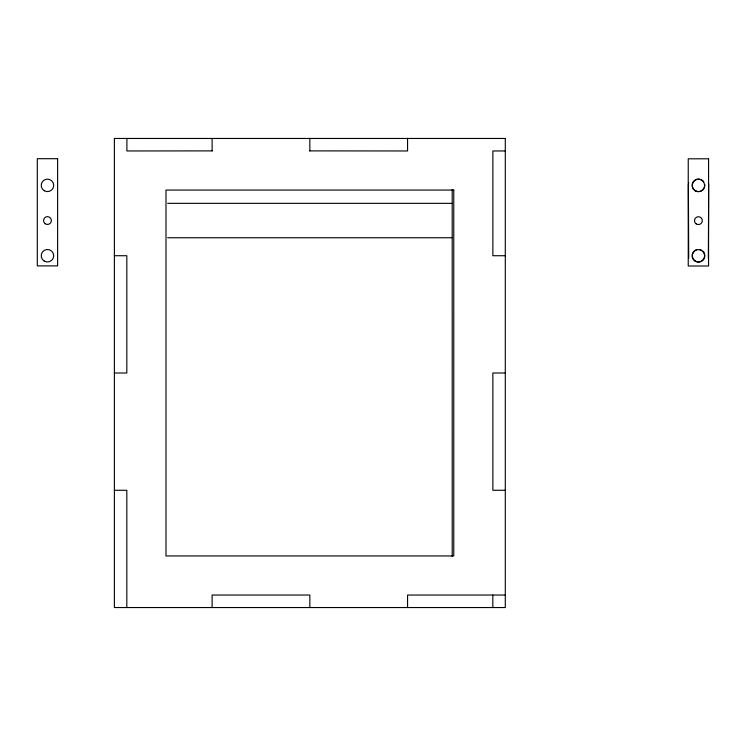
<?xml version="1.0" encoding="UTF-8"?>
<svg xmlns="http://www.w3.org/2000/svg" width="746" height="746" viewBox="0 0 746 746"><rect width="100%" height="100%" fill="white"/><g stroke="black" fill="none" stroke-linecap="round" stroke-linejoin="round"><path stroke-width="1.12" d="M708.346 258.33L708.7 185.334A10.164 10.164 0 0 0 708.355 182.705M704.383 187.554L702.685 190.016A6.257 6.257 0 0 1 693.855 189.484A6.257 6.257 0 0 1 694.386 180.653L695.626 179.795A6.257 6.257 0 0 1 700.037 179.264M212.116 150.888L126.895 150.962L126.895 138.458M309.842 150.888L407.568 150.962L407.568 138.458M505.294 150.962L492.864 150.962L492.864 255.729L505.294 255.729M167.673 203.35L452.001 203.35M167.673 237.75L452.001 237.75M114.39 255.729L126.82 255.729L126.82 373L114.39 373M505.294 373L492.864 373L492.864 490.271L505.294 490.271M114.39 490.271L126.82 490.271L126.82 607.542M505.294 595.038L407.568 595.038L407.568 607.542M688.707 258.33L688.372 185.334A10.164 10.164 0 0 1 688.717 182.705M492.789 595.038L492.864 607.542M452.207 189.671L452.216 556.33M309.842 138.458L309.842 150.962M309.842 607.542L309.842 595.038L212.116 595.038L212.116 607.542M212.116 138.458L212.116 150.962M701.445 179.795A6.257 6.257 0 0 1 703.683 181.782M704.746 184.579A6.257 6.257 0 0 1 704.746 186.09M702.779 251.113A6.257 6.257 0 0 1 704.065 258.62L703.114 259.953A6.257 6.257 0 0 1 694.274 260.289A6.257 6.257 0 0 1 693.939 251.449L695.197 250.404A6.257 6.257 0 0 1 696.68 249.724M699.916 249.602A6.257 6.257 0 0 1 701.445 250.162M505.294 138.458L114.39 138.458L114.39 607.542L505.294 607.542L505.294 138.458M57.628 158.702L37.3 158.702L37.3 265.893L57.628 265.893L57.628 158.702M708.569 158.805L688.241 158.805L688.241 265.996L708.569 265.996L708.569 158.805M453.773 190.053L165.985 190.053L165.985 555.947L453.773 555.947L453.773 190.053M44.34 261.147A6.257 6.257 0 0 0 53.721 255.729A6.257 6.257 0 0 0 44.34 250.311A6.257 6.257 0 0 0 44.34 261.147M44.34 190.78A6.257 6.257 0 0 0 53.721 185.362A6.257 6.257 0 0 0 44.34 179.945A6.257 6.257 0 0 0 44.34 190.78M45.264 223.781A3.907 3.907 0 0 0 51.362 220.835A3.907 3.907 0 0 0 45.767 217.03A3.907 3.907 0 0 0 45.264 223.781M695.272 190.883A6.257 6.257 0 0 0 704.653 185.465A6.257 6.257 0 0 0 695.272 180.047A6.257 6.257 0 0 0 695.272 190.883M695.272 261.249A6.257 6.257 0 0 0 704.653 255.831A6.257 6.257 0 0 0 695.272 250.414A6.257 6.257 0 0 0 695.272 261.249M696.205 223.884A3.907 3.907 0 0 0 702.303 220.937A3.907 3.907 0 0 0 696.699 217.123A3.907 3.907 0 0 0 696.205 223.884"/></g></svg>
